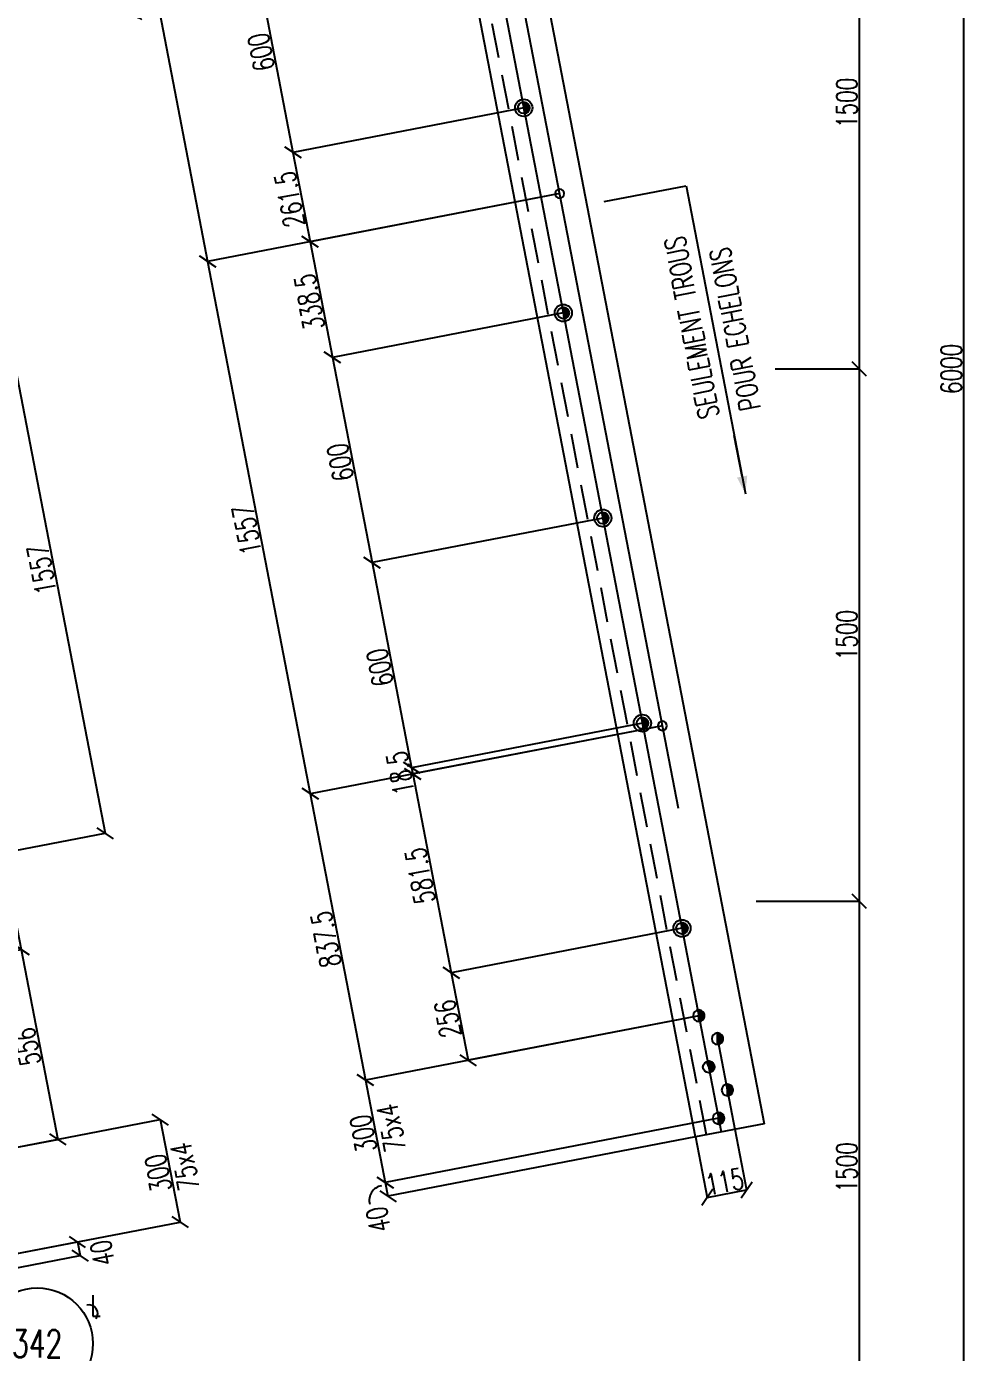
# Model space of a CAD drawing. Extents: x 650600 to 666820, y -4460 to 7020.
# Drawn here: x 660417 to 663128, y -574 to 3235 of the extents above; entities that cross this region are included whole.
import ezdxf
from ezdxf.enums import TextEntityAlignment as Align

# ---------------------------------------------------------------- set-up
doc = ezdxf.new("R2010")
doc.units = 0
doc.header["$LTSCALE"] = 200
doc.header["$MEASUREMENT"] = 0
doc.linetypes.add('DASHED', pattern=[0.75, 0.5, -0.25])
doc.layers.get('0').update_dxf_attribs({"linetype": 'CONTINUOUS'})
for name, color, linetype in [('BOLLINI_1', 7, 'CONTINUOUS'), ('FORI', 2, 'CONTINUOUS'), ('LINEA_ANG', 2, 'CONTINUOUS'), ('LS', 7, 'CONTINUOUS'), ('QT_MAL', 7, 'CONTINUOUS'), ('QT_MPR', 7, 'CONTINUOUS'), ('QT_MSP', 7, 'CONTINUOUS'), ('TESTI_A_P', 7, 'CONTINUOUS'), ('TRAT-Y', 7, 'DASHED')]:
    doc.layers.add(name, color=color, linetype=linetype)
doc.styles.add('RQL', font='ROMANS8.SHX', dxfattribs={"width": 0.7})
doc.styles.add('RS', font='ROMANS8.shx', dxfattribs={"width": 0.7})
doc.dimstyles.new('TRATTO', dxfattribs={"dimscale": 0, "dimtxt": 60, "dimasz": 40, "dimexe": 0, "dimexo": 0, "dimgap": 5, "dimtad": 1, "dimrnd": 0.5, "dimdsep": 46, "dimtxsty": 'RS', "dimblk1": 'OBLIQUE', "dimblk2": 'OBLIQUE', "dimsah": 1, "dimcen": 0.09, "dimclrd": 2, "dimclre": 2, "dimclrt": 7, "dimadec": 0, "dimazin": 0, "dimtfac": 1, "dimtix": 1, "dimtmove": 2, "dimatfit": 3, "dimfxl": 1, "dimtolj": 1, "dimtzin": 0, "dimarcsym": 0})

# ---------------------------------------------------------------- blocks, each defined once
blk = doc.blocks.new('_OBLIQUE')
at = {"color": 0, "linetype": 'ByBlock'}
blk.add_line((-0.5, -0.5), (0.5, 0.5), dxfattribs=at)
blk = doc.blocks.new('*D22')
at = {"layer": 'LS', "color": 2, "lineweight": -2, "transparency": 16777216}
for p, q in [((661709.6, 5308.5), (663108.1, 5308.5)), ((663108.1, 5308.5), (663108.1, -806.3)), ((660999.9, -806.3), (663108.1, -806.3))]:
    blk.add_line(p, q, dxfattribs=at)
at = {"layer": 'LS', "color": 2, "lineweight": -2, "transparency": 16777216, "xscale": 40, "yscale": 40, "zscale": 40}
for p, rotation in [((663108.1, 5308.5), 90), ((663108.1, -806.3), 270)]:
    blk.add_blockref('_OBLIQUE', p, dxfattribs=dict(at, rotation=rotation))
at = {"layer": 'LS', "color": 7, "transparency": 16777216, "insert": (663073.1, 2251.1), "char_height": 60, "attachment_point": 5, "rotation": 90, "style": 'RS'}
blk.add_mtext('\\A1;6000', dxfattribs=at)
blk = doc.blocks.new('*D24')
at = {"layer": 'LS', "color": 2, "lineweight": -2, "transparency": 16777216}
for p, q in [((661976.6, 3779.8), (662808.1, 3779.8)), ((662808.1, 3779.8), (662808.1, 2251.1)), ((662567.5, 2251.1), (662808.1, 2251.1))]:
    blk.add_line(p, q, dxfattribs=at)
at = {"layer": 'LS', "color": 2, "lineweight": -2, "transparency": 16777216, "xscale": 40, "yscale": 40, "zscale": 40}
for p, rotation in [((662808.1, 3779.8), 90), ((662808.1, 2251.1), 270)]:
    blk.add_blockref('_OBLIQUE', p, dxfattribs=dict(at, rotation=rotation))
at = {"layer": 'LS', "color": 7, "transparency": 16777216, "insert": (662773.1, 3015.4), "char_height": 60, "attachment_point": 5, "rotation": 90, "style": 'RS'}
blk.add_mtext('\\A1;1500', dxfattribs=at)
blk = doc.blocks.new('*D25')
at = {"layer": 'LS', "color": 2, "lineweight": -2, "transparency": 16777216}
for p, q in [((662567.5, 2251.1), (662808.1, 2251.1)), ((662808.1, 2251.1), (662808.1, 722.4)), ((662512.6, 722.4), (662808.1, 722.4))]:
    blk.add_line(p, q, dxfattribs=at)
at = {"layer": 'LS', "color": 2, "lineweight": -2, "transparency": 16777216, "xscale": 40, "yscale": 40, "zscale": 40}
for p, rotation in [((662808.1, 2251.1), 90), ((662808.1, 722.4), 270)]:
    blk.add_blockref('_OBLIQUE', p, dxfattribs=dict(at, rotation=rotation))
at = {"layer": 'LS', "color": 7, "transparency": 16777216, "insert": (662773.1, 1486.7), "char_height": 60, "attachment_point": 5, "rotation": 90, "style": 'RS'}
blk.add_mtext('\\A1;1500', dxfattribs=at)
blk = doc.blocks.new('*D26')
at = {"layer": 'LS', "color": 2, "lineweight": -2, "transparency": 16777216}
for p, q in [((662512.6, 722.4), (662808.1, 722.4)), ((662808.1, 722.4), (662808.1, -806.3)), ((660999.9, -806.3), (662808.1, -806.3))]:
    blk.add_line(p, q, dxfattribs=at)
at = {"layer": 'LS', "color": 2, "lineweight": -2, "transparency": 16777216, "xscale": 40, "yscale": 40, "zscale": 40}
for p, rotation in [((662808.1, 722.4), 90), ((662808.1, -806.3), 270)]:
    blk.add_blockref('_OBLIQUE', p, dxfattribs=dict(at, rotation=rotation))
at = {"layer": 'LS', "color": 7, "transparency": 16777216, "insert": (662773.1, -42), "char_height": 60, "attachment_point": 5, "rotation": 90, "style": 'RS'}
blk.add_mtext('\\A1;1500', dxfattribs=at)
blk = doc.blocks.new('16')
blk.add_circle((0, 0), 1)
blk = doc.blocks.new('20')
at = {"color": 0}
for p, q in [((0, 0.98), (0.02, 1)), ((0, 0.94), (0.06, 1)), ((1, -0.01), (0, 0.99)), ((0, 0.89), (0.1, 0.99)), ((0, 0.85), (0.14, 0.99)), ((0, 0.8), (0.18, 0.98)), ((0, 0.76), (0.22, 0.98)), ((0, 0.71), (0.25, 0.97)), ((0, 0.67), (0.29, 0.96)), ((1, -0.05), (0, 0.95)), ((0, 0.62), (0.32, 0.95)), ((0, 0.58), (0.36, 0.93)), ((0, 0.53), (0.39, 0.92)), ((0, 0.49), (0.42, 0.91)), ((1, -0.09), (0, 0.9)), ((0, 0.44), (0.45, 0.89)), ((0, 0.4), (0.48, 0.88)), ((0.99, -0.13), (0, 0.86)), ((0, 0.35), (0.51, 0.86)), ((0, 0.31), (0.54, 0.84)), ((0, 0.26), (0.56, 0.83)), ((0.99, -0.17), (0, 0.81)), ((0, 0.22), (0.59, 0.81)), ((0, 0.17), (0.61, 0.79)), ((0.98, -0.21), (0, 0.77)), ((0, 0.13), (0.64, 0.77)), ((0, 0.08), (0.66, 0.75)), ((0, 0.04), (0.69, 0.73)), ((0.97, -0.25), (0, 0.72)), ((0, -0.01), (0.71, 0.7)), ((0.96, -0.28), (0, 0.68)), ((0, -0.05), (0.73, 0.68)), ((0, -0.1), (0.75, 0.66)), ((0.95, -0.32), (0, 0.63)), ((0, -0.14), (0.77, 0.63)), ((0, -0.19), (0.79, 0.61)), ((0.94, -0.35), (0, 0.59)), ((0, -0.23), (0.81, 0.58)), ((0, -0.28), (0.83, 0.56)), ((0.92, -0.38), (0, 0.54)), ((0, -0.32), (0.85, 0.53)), ((0.91, -0.41), (0, 0.5)), ((0, -0.36), (0.87, 0.5)), ((0, -0.41), (0.88, 0.47)), ((0.9, -0.44), (0, 0.45)), ((0, -0.45), (0.9, 0.44)), ((0.88, -0.47), (0, 0.41)), ((0, -0.5), (0.91, 0.41)), ((0, -0.54), (0.92, 0.38)), ((0.87, -0.5), (0, 0.36)), ((0, -0.59), (0.94, 0.35)), ((0.85, -0.53), (0, 0.32)), ((0, -0.63), (0.95, 0.31)), ((0, -0.68), (0.96, 0.28)), ((0.83, -0.56), (0, 0.27)), ((0, -0.72), (0.97, 0.25)), ((0.81, -0.58), (0, 0.23)), ((0, -0.77), (0.98, 0.21)), ((0.79, -0.61), (0, 0.18)), ((0, -0.81), (0.99, 0.17)), ((0.77, -0.63), (0, 0.14)), ((0, -0.86), (0.99, 0.13)), ((0.75, -0.66), (0, 0.09)), ((0, -0.9), (1, 0.09)), ((0.73, -0.68), (0, 0.05)), ((0, -0.95), (1, 0.05)), ((0.71, -0.7), (0, 0.01)), ((0, -0.99), (1, 0.01)), ((1, 0.04), (0.04, 1)), ((1, 0.09), (0.09, 1)), ((0.99, 0.14), (0.14, 0.99)), ((0.98, 0.19), (0.19, 0.98)), ((0.97, 0.25), (0.25, 0.97)), ((0.95, 0.31), (0.31, 0.95)), ((0.92, 0.38), (0.38, 0.92)), ((0.88, 0.47), (0.47, 0.88)), ((0.81, 0.59), (0.59, 0.81)), ((0.69, -0.73), (0, -0.04)), ((0.66, -0.75), (0, -0.08)), ((0.64, -0.77), (0, -0.13)), ((0.61, -0.79), (0, -0.17)), ((0.59, -0.81), (0, -0.22)), ((0.56, -0.83), (0, -0.26)), ((0.54, -0.84), (0, -0.31)), ((0.51, -0.86), (0, -0.35)), ((0.48, -0.88), (0, -0.4)), ((0.45, -0.89), (0, -0.44)), ((0.42, -0.91), (0, -0.49)), ((0.39, -0.92), (0, -0.53)), ((0.36, -0.93), (0, -0.58)), ((0.32, -0.95), (0, -0.62)), ((0.29, -0.96), (0, -0.67)), ((0.25, -0.97), (0, -0.71)), ((0.22, -0.98), (0, -0.76)), ((0.18, -0.98), (0, -0.8)), ((0.14, -0.99), (0, -0.85)), ((0.1, -0.99), (0, -0.89)), ((0.04, -1), (1, -0.04)), ((0.09, -1), (1, -0.09)), ((0.14, -0.99), (0.99, -0.14)), ((0.19, -0.98), (0.98, -0.19)), ((0.25, -0.97), (0.97, -0.25)), ((0.31, -0.95), (0.95, -0.31)), ((0.38, -0.92), (0.92, -0.38)), ((0.47, -0.88), (0.88, -0.47)), ((0.59, -0.81), (0.81, -0.59))]:
    blk.add_line(p, q, dxfattribs=at)
blk.add_line((0, 1), (0, -1))
blk.add_circle((0, 0), 1)
blk = doc.blocks.new('P20')
at = {"color": 0}
for p, q in [((0, 0.98), (0.02, 1)), ((0, 0.94), (0.06, 1)), ((1, -0.01), (0, 0.99)), ((0, 0.89), (0.1, 0.99)), ((0, 0.85), (0.14, 0.99)), ((0, 0.8), (0.18, 0.98)), ((0, 0.76), (0.22, 0.98)), ((0, 0.71), (0.25, 0.97)), ((0, 0.67), (0.29, 0.96)), ((1, -0.05), (0, 0.95)), ((0, 0.62), (0.32, 0.95)), ((0, 0.58), (0.36, 0.93)), ((0, 0.53), (0.39, 0.92)), ((0, 0.49), (0.42, 0.91)), ((1, -0.09), (0, 0.9)), ((0, 0.44), (0.45, 0.89)), ((0, 0.4), (0.48, 0.88)), ((0.99, -0.13), (0, 0.86)), ((0, 0.35), (0.51, 0.86)), ((0, 0.31), (0.54, 0.84)), ((0, 0.26), (0.56, 0.83)), ((0.99, -0.17), (0, 0.81)), ((0, 0.22), (0.59, 0.81)), ((0, 0.17), (0.61, 0.79)), ((0.98, -0.21), (0, 0.77)), ((0, 0.13), (0.64, 0.77)), ((0, 0.08), (0.66, 0.75)), ((0, 0.04), (0.69, 0.73)), ((0.97, -0.25), (0, 0.72)), ((0, -0.01), (0.71, 0.7)), ((0.96, -0.28), (0, 0.68)), ((0, -0.05), (0.73, 0.68)), ((0, -0.1), (0.75, 0.66)), ((0.95, -0.32), (0, 0.63)), ((0, -0.14), (0.77, 0.63)), ((0, -0.19), (0.79, 0.61)), ((0.94, -0.35), (0, 0.59)), ((0, -0.23), (0.81, 0.58)), ((0, -0.28), (0.83, 0.56)), ((0.92, -0.38), (0, 0.54)), ((0, -0.32), (0.85, 0.53)), ((0.91, -0.41), (0, 0.5)), ((0, -0.36), (0.87, 0.5)), ((0, -0.41), (0.88, 0.47)), ((0.9, -0.44), (0, 0.45)), ((0, -0.45), (0.9, 0.44)), ((0.88, -0.47), (0, 0.41)), ((0, -0.5), (0.91, 0.41)), ((0, -0.54), (0.92, 0.38)), ((0.87, -0.5), (0, 0.36)), ((0, -0.59), (0.94, 0.35)), ((0.85, -0.53), (0, 0.32)), ((0, -0.63), (0.95, 0.31)), ((0, -0.68), (0.96, 0.28)), ((0.83, -0.56), (0, 0.27)), ((0, -0.72), (0.97, 0.25)), ((0.81, -0.58), (0, 0.23)), ((0, -0.77), (0.98, 0.21)), ((0.79, -0.61), (0, 0.18)), ((0, -0.81), (0.99, 0.17)), ((0.77, -0.63), (0, 0.14)), ((0, -0.86), (0.99, 0.13)), ((0.75, -0.66), (0, 0.09)), ((0, -0.9), (1, 0.09)), ((0.73, -0.68), (0, 0.05)), ((0, -0.95), (1, 0.05)), ((0.71, -0.7), (0, 0.01)), ((0, -0.99), (1, 0.01)), ((1, 0.04), (0.04, 1)), ((1, 0.09), (0.09, 1)), ((0.99, 0.14), (0.14, 0.99)), ((0.98, 0.19), (0.19, 0.98)), ((0.97, 0.25), (0.25, 0.97)), ((0.95, 0.31), (0.31, 0.95)), ((0.92, 0.38), (0.38, 0.92)), ((0.88, 0.47), (0.47, 0.88)), ((0.81, 0.59), (0.59, 0.81)), ((0.69, -0.73), (0, -0.04)), ((0.66, -0.75), (0, -0.08)), ((0.64, -0.77), (0, -0.13)), ((0.61, -0.79), (0, -0.17)), ((0.59, -0.81), (0, -0.22)), ((0.56, -0.83), (0, -0.26)), ((0.54, -0.84), (0, -0.31)), ((0.51, -0.86), (0, -0.35)), ((0.48, -0.88), (0, -0.4)), ((0.45, -0.89), (0, -0.44)), ((0.42, -0.91), (0, -0.49)), ((0.39, -0.92), (0, -0.53)), ((0.36, -0.93), (0, -0.58)), ((0.32, -0.95), (0, -0.62)), ((0.29, -0.96), (0, -0.67)), ((0.25, -0.97), (0, -0.71)), ((0.22, -0.98), (0, -0.76)), ((0.18, -0.98), (0, -0.8)), ((0.14, -0.99), (0, -0.85)), ((0.1, -0.99), (0, -0.89)), ((0.04, -1), (1, -0.04)), ((0.09, -1), (1, -0.09)), ((0.14, -0.99), (0.99, -0.14)), ((0.19, -0.98), (0.98, -0.19)), ((0.25, -0.97), (0.97, -0.25)), ((0.31, -0.95), (0.95, -0.31)), ((0.38, -0.92), (0.92, -0.38)), ((0.47, -0.88), (0.88, -0.47)), ((0.59, -0.81), (0.81, -0.59))]:
    blk.add_line(p, q, dxfattribs=at)
for radius in [1.5, 1]:
    blk.add_circle((0, 0), radius)
blk = doc.blocks.new('*D41')
at = {"layer": 'LS', "color": 2, "lineweight": -2, "transparency": 16777216}
for p, q in [((662338.8, 45.4), (662372.3, -128.5)), ((662451.7, 67.2), (662485.2, -106.7)), ((662372.3, -128.5), (662485.2, -106.7))]:
    blk.add_line(p, q, dxfattribs=at)
at = {"layer": 'LS', "color": 2, "lineweight": -2, "transparency": 16777216, "xscale": 40, "yscale": 40, "zscale": 40}
for p, rotation in [((662372.3, -128.5), 190.915432614), ((662485.2, -106.7), 10.91543261400001)]:
    blk.add_blockref('_OBLIQUE', p, dxfattribs=dict(at, rotation=rotation))
at = {"layer": 'LS', "color": 7, "transparency": 16777216, "insert": (662422.2, -83.2), "char_height": 60, "attachment_point": 5, "rotation": 10.9154, "style": 'RS'}
blk.add_mtext('\\A1;115', dxfattribs=at)
blk = doc.blocks.new('QUOTF')
at = {"layer": 'LS', "color": 2}
blk.add_line((7.5, 0), (25.5, 0), dxfattribs=at)
blk.add_solid([(7.5, 2.25), (0, 0), (7.5, -2.25)], dxfattribs=at)
blk = doc.blocks.new('*D59')
at = {"layer": 'QT_MPR', "color": 2, "lineweight": -2, "transparency": 16777216}
for p, q in [((659336.8, 2251.1), (660348.2, 2446.1)), ((660348.2, 2446.1), (660643, 917.4)), ((659631.6, 722.4), (660643, 917.4))]:
    blk.add_line(p, q, dxfattribs=at)
at = {"layer": 'QT_MPR', "color": 2, "lineweight": -2, "transparency": 16777216, "xscale": 40, "yscale": 40, "zscale": 40}
for p, rotation in [((660348.2, 2446.1), 100.9154326102433), ((660643, 917.4), 280.9154326102433)]:
    blk.add_blockref('_OBLIQUE', p, dxfattribs=dict(at, rotation=rotation))
at = {"layer": 'QT_MPR', "color": 7, "transparency": 16777216, "insert": (660461.2, 1675.1), "char_height": 60, "attachment_point": 5, "rotation": 100.9154, "style": 'RS'}
blk.add_mtext('\\A1;1557', dxfattribs=at)
blk = doc.blocks.new('*D61')
at = {"layer": 'QT_MPR', "color": 2, "lineweight": -2, "transparency": 16777216}
for p, q in [((659844.2, -89.5), (660801.6, 95.1)), ((660801.6, 95.1), (660858.4, -199.5)), ((659901, -384.1), (660858.4, -199.5))]:
    blk.add_line(p, q, dxfattribs=at)
at = {"layer": 'QT_MPR', "color": 2, "lineweight": -2, "transparency": 16777216, "xscale": 40, "yscale": 40, "zscale": 40}
for p, rotation in [((660801.6, 95.1), 100.9154326102433), ((660858.4, -199.5), 280.9154326102433)]:
    blk.add_blockref('_OBLIQUE', p, dxfattribs=dict(at, rotation=rotation))
at = {"layer": 'QT_MPR', "color": 7, "transparency": 16777216, "insert": (660872.2, -40.3), "char_height": 60, "attachment_point": 5, "rotation": 100.9154, "style": 'RS'}
blk.add_mtext('\\A1;75x4', dxfattribs=at)
blk = doc.blocks.new('*D62')
at = {"layer": 'QT_MPR', "color": 2, "lineweight": -2, "transparency": 16777216}
for p, q in [((659844.2, -89.5), (660801.6, 95.1)), ((660801.6, 95.1), (660858.4, -199.5)), ((659901, -384.1), (660858.4, -199.5))]:
    blk.add_line(p, q, dxfattribs=at)
at = {"layer": 'QT_MPR', "color": 2, "lineweight": -2, "transparency": 16777216, "xscale": 40, "yscale": 40, "zscale": 40}
for p, rotation in [((660801.6, 95.1), 100.9154326102433), ((660858.4, -199.5), 280.9154326102433)]:
    blk.add_blockref('_OBLIQUE', p, dxfattribs=dict(at, rotation=rotation))
at = {"layer": 'QT_MPR', "color": 7, "transparency": 16777216, "insert": (660795.6, -58.8), "char_height": 60, "attachment_point": 5, "rotation": 100.9154, "style": 'RS'}
blk.add_mtext('\\A1;300', dxfattribs=at)
blk = doc.blocks.new('*D63')
at = {"layer": 'QT_MPR', "color": 2, "lineweight": -2, "transparency": 16777216}
for p, q in [((659901, -384.1), (660563.8, -256.3)), ((660563.8, -256.3), (660571.4, -295.5)), ((659982.2, -409.1), (660571.4, -295.5))]:
    blk.add_line(p, q, dxfattribs=at)
at = {"layer": 'QT_MPR', "color": 2, "lineweight": -2, "transparency": 16777216, "xscale": 40, "yscale": 40, "zscale": 40}
for p, rotation in [((660563.8, -256.3), 100.9154326102433), ((660571.4, -295.5), 280.9154326102433)]:
    blk.add_blockref('_OBLIQUE', p, dxfattribs=dict(at, rotation=rotation))
at = {"layer": 'QT_MPR', "color": 7, "transparency": 16777216, "insert": (660635.1, -287.8), "char_height": 60, "attachment_point": 5, "rotation": 100.9154, "style": 'RS'}
blk.add_mtext('\\A1;40', dxfattribs=at)
blk = doc.blocks.new('*D76')
at = {"layer": 'QT_MSP', "color": 2, "lineweight": -2, "transparency": 16777216}
for p, q in [((659631.6, 722.4), (660348.4, 860.6)), ((660348.4, 860.6), (660401.8, 584)), ((659739, 456.2), (660401.8, 584))]:
    blk.add_line(p, q, dxfattribs=at)
at = {"layer": 'QT_MSP', "color": 2, "lineweight": -2, "transparency": 16777216, "xscale": 40, "yscale": 40, "zscale": 40}
for p, rotation in [((660348.4, 860.6), 100.9154326102433), ((660401.8, 584), 280.9154326102433)]:
    blk.add_blockref('_OBLIQUE', p, dxfattribs=dict(at, rotation=rotation))
at = {"layer": 'QT_MSP', "color": 7, "transparency": 16777216, "insert": (660340.7, 715.7), "char_height": 60, "attachment_point": 5, "rotation": 100.9154, "style": 'RS'}
blk.add_mtext('\\A1;281.5', dxfattribs=at)
blk = doc.blocks.new('*D77')
at = {"layer": 'QT_MSP', "color": 2, "lineweight": -2, "transparency": 16777216}
for p, q in [((659739, 456.2), (660401.8, 584)), ((660401.8, 584), (660507, 38.3)), ((659844.2, -89.5), (660507, 38.3))]:
    blk.add_line(p, q, dxfattribs=at)
at = {"layer": 'QT_MSP', "color": 2, "lineweight": -2, "transparency": 16777216, "xscale": 40, "yscale": 40, "zscale": 40}
for p, rotation in [((660401.8, 584), 100.9154326102433), ((660507, 38.3), 280.9154326102433)]:
    blk.add_blockref('_OBLIQUE', p, dxfattribs=dict(at, rotation=rotation))
at = {"layer": 'QT_MSP', "color": 7, "transparency": 16777216, "insert": (660420, 304.5), "char_height": 60, "attachment_point": 5, "rotation": 100.9154, "style": 'RS'}
blk.add_mtext('\\A1;556', dxfattribs=at)
blk = doc.blocks.new('*D87')
at = {"layer": 'QT_MPR', "color": 2, "lineweight": -2, "transparency": 16777216}
for p, q in [((661653.9, 4283.5), (660642.5, 4088.4)), ((660642.5, 4088.4), (660937.3, 2559.7)), ((661948.7, 2754.8), (660937.3, 2559.7))]:
    blk.add_line(p, q, dxfattribs=at)
at = {"layer": 'QT_MPR', "color": 2, "lineweight": -2, "transparency": 16777216, "xscale": 40, "yscale": 40, "zscale": 40}
for p, rotation in [((660642.5, 4088.4), 100.9154326102502), ((660937.3, 2559.7), 280.9154326102502)]:
    blk.add_blockref('_OBLIQUE', p, dxfattribs=dict(at, rotation=rotation))
at = {"layer": 'QT_MPR', "color": 7, "transparency": 16777216, "insert": (660755.5, 3317.5), "char_height": 60, "attachment_point": 5, "rotation": 100.9154, "style": 'RS'}
blk.add_mtext('\\A1;1557', dxfattribs=at)
blk = doc.blocks.new('*D88')
at = {"layer": 'QT_MPR', "color": 2, "lineweight": -2, "transparency": 16777216}
for p, q in [((661948.7, 2754.8), (660937.3, 2559.7)), ((660937.3, 2559.7), (661232.1, 1031)), ((662243.5, 1226.1), (661232.1, 1031))]:
    blk.add_line(p, q, dxfattribs=at)
at = {"layer": 'QT_MPR', "color": 2, "lineweight": -2, "transparency": 16777216, "xscale": 40, "yscale": 40, "zscale": 40}
for p, rotation in [((660937.3, 2559.7), 100.9154326102502), ((661232.1, 1031), 280.9154326102502)]:
    blk.add_blockref('_OBLIQUE', p, dxfattribs=dict(at, rotation=rotation))
at = {"layer": 'QT_MPR', "color": 7, "transparency": 16777216, "insert": (661050.4, 1788.8), "char_height": 60, "attachment_point": 5, "rotation": 100.9154, "style": 'RS'}
blk.add_mtext('\\A1;1557', dxfattribs=at)
blk = doc.blocks.new('*D89')
at = {"layer": 'QT_MPR', "color": 2, "lineweight": -2, "transparency": 16777216}
for p, q in [((662243.5, 1226.1), (661232.1, 1031)), ((661232.1, 1031), (661390.7, 208.7)), ((662348.1, 393.3), (661390.7, 208.7))]:
    blk.add_line(p, q, dxfattribs=at)
at = {"layer": 'QT_MPR', "color": 2, "lineweight": -2, "transparency": 16777216, "xscale": 40, "yscale": 40, "zscale": 40}
for p, rotation in [((661232.1, 1031), 100.9154326102502), ((661390.7, 208.7), 280.9154326102502)]:
    blk.add_blockref('_OBLIQUE', p, dxfattribs=dict(at, rotation=rotation))
at = {"layer": 'QT_MPR', "color": 7, "transparency": 16777216, "insert": (661277, 613.3), "char_height": 60, "attachment_point": 5, "rotation": 100.9154, "style": 'RS'}
blk.add_mtext('\\A1;837.5', dxfattribs=at)
blk = doc.blocks.new('*D90')
at = {"layer": 'QT_MPR', "color": 2, "lineweight": -2, "transparency": 16777216}
for p, q in [((662348.1, 393.3), (661390.7, 208.7)), ((661390.7, 208.7), (661447.5, -85.9)), ((662404.9, 98.8), (661447.5, -85.9))]:
    blk.add_line(p, q, dxfattribs=at)
at = {"layer": 'QT_MPR', "color": 2, "lineweight": -2, "transparency": 16777216, "xscale": 40, "yscale": 40, "zscale": 40}
for p, rotation in [((661390.7, 208.7), 100.9154326102502), ((661447.5, -85.9), 280.9154326102502)]:
    blk.add_blockref('_OBLIQUE', p, dxfattribs=dict(at, rotation=rotation))
at = {"layer": 'QT_MPR', "color": 7, "transparency": 16777216, "insert": (661464.7, 71.3), "char_height": 60, "attachment_point": 5, "rotation": 100.9154, "style": 'RS'}
blk.add_mtext('\\A1;75x4', dxfattribs=at)
blk = doc.blocks.new('*D91')
at = {"layer": 'QT_MPR', "color": 2, "lineweight": -2, "transparency": 16777216}
for p, q in [((662348.1, 393.3), (661390.7, 208.7)), ((661390.7, 208.7), (661447.5, -85.9)), ((662404.9, 98.8), (661447.5, -85.9))]:
    blk.add_line(p, q, dxfattribs=at)
at = {"layer": 'QT_MPR', "color": 2, "lineweight": -2, "transparency": 16777216, "xscale": 40, "yscale": 40, "zscale": 40}
for p, rotation in [((661390.7, 208.7), 100.9154326102502), ((661447.5, -85.9), 280.9154326102502)]:
    blk.add_blockref('_OBLIQUE', p, dxfattribs=dict(at, rotation=rotation))
at = {"layer": 'QT_MPR', "color": 7, "transparency": 16777216, "insert": (661384.7, 54.8), "char_height": 60, "attachment_point": 5, "rotation": 100.9154, "style": 'RS'}
blk.add_mtext('\\A1;300', dxfattribs=at)
blk = doc.blocks.new('*D92')
at = {"layer": 'QT_MPR', "color": 2, "lineweight": -2, "transparency": 16777216}
for p, q in [((662404.9, 98.8), (661447.5, -85.9)), ((662338.8, 45.3), (661455.1, -125.1)), ((661447.5, -85.9), (661455.1, -125.1))]:
    blk.add_line(p, q, dxfattribs=at)
at = {"layer": 'QT_MPR', "color": 2, "lineweight": -2, "transparency": 16777216, "xscale": 40, "yscale": 40, "zscale": 40}
for p, rotation in [((661447.5, -85.9), 100.9154326102502), ((661455.1, -125.1), 280.9154326102502)]:
    blk.add_blockref('_OBLIQUE', p, dxfattribs=dict(at, rotation=rotation))
at = {"layer": 'QT_MPR', "color": 7, "transparency": 16777216, "insert": (661427.6, -191.7), "char_height": 60, "attachment_point": 5, "rotation": 100.9154, "style": 'RS'}
blk.add_mtext('\\A1;40', dxfattribs=at)
blk = doc.blocks.new('*D98')
at = {"layer": 'QT_MSP', "color": 2, "lineweight": -2, "transparency": 16777216}
for p, q in [((661731.6, 3590.2), (661068.8, 3462.4)), ((661068.8, 3462.4), (661182.4, 2873.2)), ((661845.2, 3001), (661182.4, 2873.2))]:
    blk.add_line(p, q, dxfattribs=at)
at = {"layer": 'QT_MSP', "color": 2, "lineweight": -2, "transparency": 16777216, "xscale": 40, "yscale": 40, "zscale": 40}
for p, rotation in [((661068.8, 3462.4), 100.9154326102502), ((661182.4, 2873.2), 280.9154326102502)]:
    blk.add_blockref('_OBLIQUE', p, dxfattribs=dict(at, rotation=rotation))
at = {"layer": 'QT_MSP', "color": 7, "transparency": 16777216, "insert": (661091.2, 3161.2), "char_height": 60, "attachment_point": 5, "rotation": 100.9154, "style": 'RS'}
blk.add_mtext('\\A1;600', dxfattribs=at)
blk = doc.blocks.new('*D99')
at = {"layer": 'QT_MSP', "color": 2, "lineweight": -2, "transparency": 16777216}
for p, q in [((661845.2, 3001), (661182.4, 2873.2)), ((661182.4, 2873.2), (661231.9, 2616.5)), ((661948.7, 2754.8), (661231.9, 2616.5))]:
    blk.add_line(p, q, dxfattribs=at)
at = {"layer": 'QT_MSP', "color": 2, "lineweight": -2, "transparency": 16777216, "xscale": 40, "yscale": 40, "zscale": 40}
for p, rotation in [((661182.4, 2873.2), 100.9154326102502), ((661231.9, 2616.5), 280.9154326102502)]:
    blk.add_blockref('_OBLIQUE', p, dxfattribs=dict(at, rotation=rotation))
at = {"layer": 'QT_MSP', "color": 7, "transparency": 16777216, "insert": (661172.8, 2738.2), "char_height": 60, "attachment_point": 5, "rotation": 100.9154, "style": 'RS'}
blk.add_mtext('\\A1;261.5', dxfattribs=at)
blk = doc.blocks.new('*D100')
at = {"layer": 'QT_MSP', "color": 2, "lineweight": -2, "transparency": 16777216}
for p, q in [((661948.7, 2754.8), (661231.9, 2616.5)), ((661231.9, 2616.5), (661296, 2284.1)), ((661958.8, 2411.9), (661296, 2284.1))]:
    blk.add_line(p, q, dxfattribs=at)
at = {"layer": 'QT_MSP', "color": 2, "lineweight": -2, "transparency": 16777216, "xscale": 40, "yscale": 40, "zscale": 40}
for p, rotation in [((661231.9, 2616.5), 100.9154326102502), ((661296, 2284.1), 280.9154326102502)]:
    blk.add_blockref('_OBLIQUE', p, dxfattribs=dict(at, rotation=rotation))
at = {"layer": 'QT_MSP', "color": 7, "transparency": 16777216, "insert": (661229.6, 2443.7), "char_height": 60, "attachment_point": 5, "rotation": 100.9154, "style": 'RS'}
blk.add_mtext('\\A1;338.5', dxfattribs=at)
blk = doc.blocks.new('*D101')
at = {"layer": 'QT_MSP', "color": 2, "lineweight": -2, "transparency": 16777216}
for p, q in [((661958.8, 2411.9), (661296, 2284.1)), ((661296, 2284.1), (661409.6, 1694.9)), ((662072.4, 1822.7), (661409.6, 1694.9))]:
    blk.add_line(p, q, dxfattribs=at)
at = {"layer": 'QT_MSP', "color": 2, "lineweight": -2, "transparency": 16777216, "xscale": 40, "yscale": 40, "zscale": 40}
for p, rotation in [((661296, 2284.1), 100.9154326102502), ((661409.6, 1694.9), 280.9154326102502)]:
    blk.add_blockref('_OBLIQUE', p, dxfattribs=dict(at, rotation=rotation))
at = {"layer": 'QT_MSP', "color": 7, "transparency": 16777216, "insert": (661318.4, 1982.9), "char_height": 60, "attachment_point": 5, "rotation": 100.9154, "style": 'RS'}
blk.add_mtext('\\A1;600', dxfattribs=at)
blk = doc.blocks.new('*D102')
at = {"layer": 'QT_MSP', "color": 2, "lineweight": -2, "transparency": 16777216}
for p, q in [((662072.4, 1822.7), (661409.6, 1694.9)), ((661409.6, 1694.9), (661523.2, 1105.8)), ((662186, 1233.6), (661523.2, 1105.8))]:
    blk.add_line(p, q, dxfattribs=at)
at = {"layer": 'QT_MSP', "color": 2, "lineweight": -2, "transparency": 16777216, "xscale": 40, "yscale": 40, "zscale": 40}
for p, rotation in [((661409.6, 1694.9), 100.9154326102502), ((661523.2, 1105.8), 280.9154326102502)]:
    blk.add_blockref('_OBLIQUE', p, dxfattribs=dict(at, rotation=rotation))
at = {"layer": 'QT_MSP', "color": 7, "transparency": 16777216, "insert": (661432.1, 1393.7), "char_height": 60, "attachment_point": 5, "rotation": 100.9154, "style": 'RS'}
blk.add_mtext('\\A1;600', dxfattribs=at)
blk = doc.blocks.new('*D103')
at = {"layer": 'QT_MSP', "color": 2, "lineweight": -2, "transparency": 16777216}
for p, q in [((662186, 1233.6), (661523.2, 1105.8)), ((662243.5, 1226.1), (661526.7, 1087.8)), ((661523.2, 1105.8), (661526.7, 1087.8))]:
    blk.add_line(p, q, dxfattribs=at)
at = {"layer": 'QT_MSP', "color": 2, "lineweight": -2, "transparency": 16777216, "xscale": 40, "yscale": 40, "zscale": 40}
for p, rotation in [((661523.2, 1105.8), 100.9154326102502), ((661526.7, 1087.8), 280.9154326102502)]:
    blk.add_blockref('_OBLIQUE', p, dxfattribs=dict(at, rotation=rotation))
at = {"layer": 'QT_MSP', "color": 7, "transparency": 16777216, "insert": (661490.6, 1090.2), "char_height": 60, "attachment_point": 5, "rotation": 100.9154, "style": 'RS'}
blk.add_mtext('\\A1;18.5', dxfattribs=at)
blk = doc.blocks.new('*D104')
at = {"layer": 'QT_MSP', "color": 2, "lineweight": -2, "transparency": 16777216}
for p, q in [((662243.5, 1226.1), (661526.7, 1087.8)), ((661526.7, 1087.8), (661636.9, 516.6)), ((662299.7, 644.5), (661636.9, 516.6))]:
    blk.add_line(p, q, dxfattribs=at)
at = {"layer": 'QT_MSP', "color": 2, "lineweight": -2, "transparency": 16777216, "xscale": 40, "yscale": 40, "zscale": 40}
for p, rotation in [((661526.7, 1087.8), 100.9154326102502), ((661636.9, 516.6), 280.9154326102502)]:
    blk.add_blockref('_OBLIQUE', p, dxfattribs=dict(at, rotation=rotation))
at = {"layer": 'QT_MSP', "color": 7, "transparency": 16777216, "insert": (661547.4, 795.6), "char_height": 60, "attachment_point": 5, "rotation": 100.9154, "style": 'RS'}
blk.add_mtext('\\A1;581.5', dxfattribs=at)
blk = doc.blocks.new('*D105')
at = {"layer": 'QT_MSP', "color": 2, "lineweight": -2, "transparency": 16777216}
for p, q in [((662299.7, 644.5), (661636.9, 516.6)), ((661636.9, 516.6), (661685.3, 265.5)), ((662348.1, 393.3), (661685.3, 265.5))]:
    blk.add_line(p, q, dxfattribs=at)
at = {"layer": 'QT_MSP', "color": 2, "lineweight": -2, "transparency": 16777216, "xscale": 40, "yscale": 40, "zscale": 40}
for p, rotation in [((661636.9, 516.6), 100.9154326102502), ((661685.3, 265.5), 280.9154326102502)]:
    blk.add_blockref('_OBLIQUE', p, dxfattribs=dict(at, rotation=rotation))
at = {"layer": 'QT_MSP', "color": 7, "transparency": 16777216, "insert": (661626.7, 384.5), "char_height": 60, "attachment_point": 5, "rotation": 100.9154, "style": 'RS'}
blk.add_mtext('\\A1;256', dxfattribs=at)
blk = doc.blocks.new('xxx')
blk.add_circle((0, 0), 8)
at = {"color": 3, "style": 'RQL', "width": 0.7}
blk.add_attdef('POS', text='', height=4, dxfattribs=at).set_placement((0, 0), align=Align.MIDDLE)
at = {"color": 3, "style": 'RQL', "width": 0.7, "flags": 1}
blk.add_attdef('POS1', (-0.39, -5.42), '', height=2, dxfattribs=at)
at = {"style": 'RQL', "width": 0.7, "flags": 1}
blk.add_attdef('TIPO', (-0.39, -8.66), '', height=2, dxfattribs=at)

msp = doc.modelspace()

# ---------------------------------------------------------------- linework, layer by layer
at = {"layer": 'LINEA_ANG'}
for p, q in [((661305.873, 6457.664), (662535.197, 83.119)), ((662338.816, 45.247), (661109.491, 6419.792)), ((662535.197, 83.119), (662338.816, 45.247))]:
    msp.add_line(p, q, dxfattribs=at)
at = {"layer": 'LS', "color": 6}
for p, q in [((661183.144, 6433.996), (662412.469, 59.451)), ((662289.235, 988.865), (661381.427, 5696.22)), ((662401.555, 327.28), (662451.762, 66.936))]:
    msp.add_line(p, q, dxfattribs=at)
at = {"layer": 'LS', "color": 2}
for p, q in [((662076.646, 2732.299), (662311.235, 2777.539)), ((662311.235, 2777.539), (662481.841, 1892.877))]:
    msp.add_line(p, q, dxfattribs=at)
at = {"layer": 'LS', "color": 6}
for centre, radius, start, end in [((661444.223, -137.118), 42.768, 100.071005, 194.802392), ((660596.87, -462.147), 25.133, 324.311787, 103.331664)]:
    msp.add_arc(centre, radius, start, end, dxfattribs=at)
at = {"layer": 'TRAT-Y'}
msp.add_line((662370.237, 51.307), (661140.912, 6425.852), dxfattribs=at)

# ---------------------------------------------------------------- block references
at = {"layer": 'BOLLINI_1', "xscale": 19.9979999500073, "yscale": 19.9979999500073, "zscale": 19.9979999500073}
msp.add_blockref('xxx', (660448.048, -548.498), dxfattribs=at).add_auto_attribs({'POS': '342'})
at = {"layer": 'FORI'}
for name, p, xscale, yscale, zscale, rotation in [('P20', (661845.187, 3001.034), 16.5, 16.5, 16.5, 7.543052222774039), ('16', (661948.682, 2754.773), -13, 13, 13, 21.8308652204935), ('P20', (661958.803, 2411.889), 16.5, 16.5, 16.5, 7.543052222774039), ('P20', (662072.419, 1822.744), 16.5, 16.5, 16.5, 7.543052222774039), ('P20', (662186.035, 1233.6), 16.5, 16.5, 16.5, 7.543052222774039), ('16', (662243.489, 1226.077), -13, 13, 13, 21.8308652204935), ('P20', (662299.651, 644.455), 16.5, 16.5, 16.5, 7.543052222774039), ('20', (662348.077, 393.348), -16.5, 16.5, 16.5, 180.0000000000086), ('20', (662401.555, 327.28), -16.5, 16.5, 16.5, 180.0000000000086), ('20', (662376.481, 246.062), 16.5, 16.5, 16.5, 21.8308652204935), ('20', (662429.959, 179.993), -16.5, 16.5, 16.5, 180.0000000000086), ('20', (662404.885, 98.776), -16.5, 16.5, 16.5, 180.0000000000086)]:
    msp.add_blockref(name, p, dxfattribs=dict(at, xscale=xscale, yscale=yscale, zscale=zscale, rotation=rotation))
at = {"layer": 'QT_MAL', "color": 2, "xscale": 6.666666666666665, "yscale": 6.666666666666665, "zscale": 6.666666666666665, "rotation": 100.9154326102808}
msp.add_blockref('QUOTF', (662481.841, 1892.877), dxfattribs=at)

# ---------------------------------------------------------------- texts
at = {"layer": 'QT_MPR', "color": 7, "style": 'RS', "width": 0.7}
for s, p in [('SEULEMENT TROUS', (662407.573, 2115.344)), ('POUR ECHELONS', (662526.524, 2138.284))]:
    msp.add_text(s, height=60, rotation=100.915433, dxfattribs=at).set_placement(p)
at = {"layer": 'TESTI_A_P', "style": 'RS', "width": 0.7}
msp.add_text('L', height=60, dxfattribs=at).set_placement((660600.426, -469.334))

# ---------------------------------------------------------------- dimensions: what is measured, and where the dimension line sits
at = {"layer": 'LS'}
for base, p1, p2, picture, middle in [((663108.095, -806.316), (661709.56, 5308.467), (660999.886, -806.316), '*D22', (663073.095, 2251.076)), ((662808.094, 2251.076), (661976.583, 3779.771), (662567.528, 2251.076), '*D24', (662773.094, 3015.423)), ((662808.094, 722.38), (662567.528, 2251.076), (662512.601, 722.38), '*D25', (662773.094, 1486.728)), ((662808.094, -806.316), (662512.601, 722.38), (660999.886, -806.316), '*D26', (662773.094, -41.968))]:
    dim = msp.add_linear_dim(base=base, p1=p1, p2=p2, angle=90, dimstyle='TRATTO', override={"dimscale": 1, "dimlfac": 0.981228}, dxfattribs=at)
    dim.commit()
    dim.dimension.update_dxf_attribs({"geometry": picture, "text_midpoint": middle})
dim = msp.add_linear_dim(base=(662485.244, -106.68), p1=(662338.781, 45.426), p2=(662451.711, 67.204), angle=10.915433, text='115', dimstyle='TRATTO', override={"dimscale": 1}, dxfattribs=at)
dim.commit()
dim.dimension.update_dxf_attribs({"geometry": '*D41', "text_midpoint": (662422.152, -83.202)})
at = {"layer": 'QT_MPR'}
for base, p1, p2, text, picture, middle in [((660937.317, 2559.732), (661653.874, 4283.469), (661948.682, 2754.773), '1557', '*D87', (660755.546, 3317.452)), ((661232.124, 1031.036), (661948.682, 2754.773), (662243.489, 1226.077), '1557', '*D88', (661050.354, 1788.757)), ((660642.98, 917.421), (659336.807, 2251.076), (659631.615, 722.38), '1557', '*D59', (660461.209, 1675.141)), ((661390.707, 208.72), (662243.489, 1226.077), (662348.077, 393.348), '837.5', '*D89', (661277.049, 613.251)), ((661447.515, -85.852), (662348.077, 393.348), (662404.885, 98.776), '300', '*D91', (661384.744, 54.807)), ((661447.515, -85.852), (662348.077, 393.348), (662404.885, 98.776), '75x4', '*D90', (661464.67, 71.312)), ((660858.37, -199.468), (659844.193, -89.523), (659901.001, -384.096), '75x4', '*D61', (660872.222, -40.291)), ((660858.37, -199.468), (659844.193, -89.523), (659901.001, -384.096), '300', '*D62', (660795.6, -58.809)), ((661455.084, -125.098), (662404.885, 98.776), (662338.801, 45.326), '40', '*D92', (661427.643, -191.727))]:
    dim = msp.add_linear_dim(base=base, p1=p1, p2=p2, angle=100.915433, text=text, dimstyle='TRATTO', override={"dimscale": 1}, dxfattribs=at)
    dim.commit()
    dim.dimension.update_dxf_attribs({"geometry": picture, "text_midpoint": middle, "dimtype": 128})
dim = msp.add_linear_dim(base=(660571.367, -295.522), p1=(659901.001, -384.096), p2=(659982.222, -409.137), angle=100.915433, dimstyle='TRATTO', override={"dimscale": 1}, dxfattribs=at)
dim.commit()
dim.dimension.update_dxf_attribs({"geometry": '*D63', "text_midpoint": (660635.113, -287.756), "dimtype": 128})
at = {"layer": 'QT_MSP'}
for base, p1, p2, text, picture, middle in [((661182.39, 2873.214), (661731.572, 3590.178), (661845.187, 3001.034), '600', '*D98', (661091.215, 3161.159)), ((661231.889, 2616.54), (661845.187, 3001.034), (661948.682, 2754.773), '261.5', '*D99', (661172.773, 2738.249)), ((661296.006, 2284.069), (661948.682, 2754.773), (661958.803, 2411.889), '338.5', '*D100', (661229.581, 2443.677)), ((661409.622, 1694.925), (661958.803, 2411.889), (662072.419, 1822.744), '600', '*D101', (661318.447, 1982.869)), ((661523.238, 1105.78), (662072.419, 1822.744), (662186.035, 1233.6), '600', '*D102', (661432.063, 1393.725)), ((661526.697, 1087.844), (662186.035, 1233.6), (662243.489, 1226.077), '18.5', '*D103', (661490.6, 1090.185)), ((661636.854, 516.635), (662243.489, 1226.077), (662299.651, 644.455), '581.5', '*D104', (661547.408, 795.612)), ((660401.756, 583.976), (659631.615, 722.38), (659738.959, 456.156), '281.5', '*D76', (660340.715, 715.666)), ((661685.279, 265.528), (662299.651, 644.455), (662348.077, 393.348), '256', '*D105', (661626.7, 384.454)), ((660506.99, 38.297), (659738.959, 456.156), (659844.193, -89.523), '556', '*D77', (660420.007, 304.509))]:
    dim = msp.add_linear_dim(base=base, p1=p1, p2=p2, angle=100.915433, text=text, dimstyle='TRATTO', override={"dimscale": 1}, dxfattribs=at)
    dim.commit()
    dim.dimension.update_dxf_attribs({"geometry": picture, "text_midpoint": middle, "dimtype": 128})

doc.saveas('drawing.dxf')
